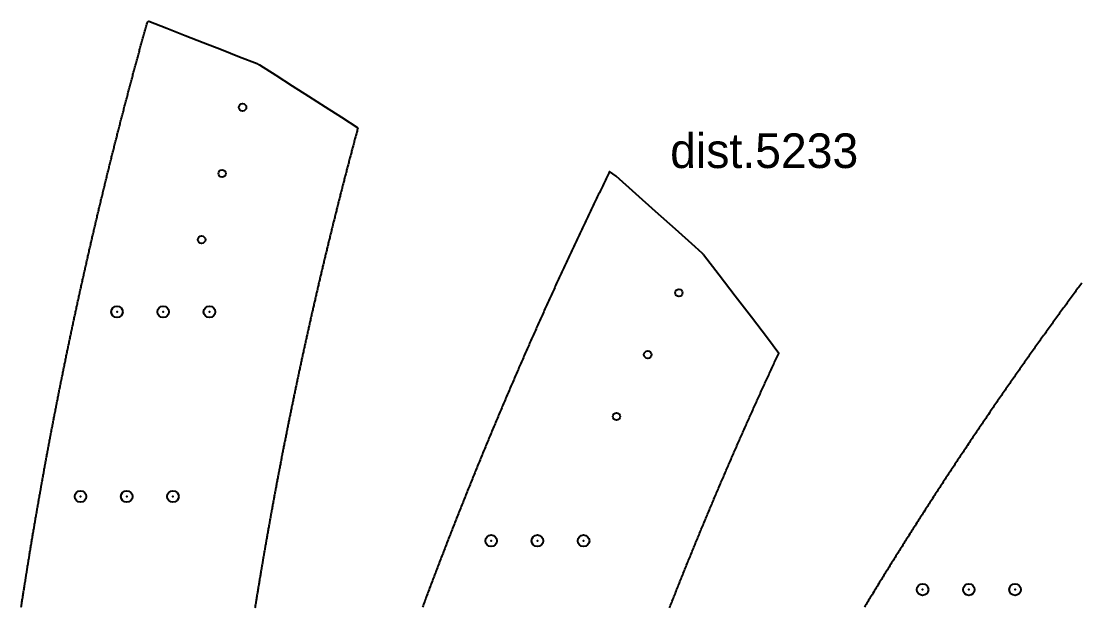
# Model space of a CAD drawing. Extents: x 44 to 491, y 65 to 774.
# Drawn here: x 50.7 to 142.5, y 120.5 to 171.2 of the extents above; entities that cross this region are included whole.
import ezdxf

# ---------------------------------------------------------------- set-up
doc = ezdxf.new("R2010")
doc.units = 0
doc.header["$PDMODE"] = 32
doc.header["$PDSIZE"] = 1
doc.layers.get('0').update_dxf_attribs({"linetype": 'CONTINUOUS'})
for name, color, linetype in [('ANNOTATION', 7, 'CONTINUOUS'), ('DRILLING', 3, 'CONTINUOUS'), ('ENGRAVE', 4, 'CONTINUOUS')]:
    doc.layers.add(name, color=color, linetype=linetype)

# ---------------------------------------------------------------- blocks, each defined once
blk = doc.blocks.new('*U241')
at = {"layer": 'ENGRAVE'}
blk.add_point((0, 0), dxfattribs=at)
blk = doc.blocks.new('*U242')
at = {"layer": 'ENGRAVE', "color": 0, "linetype": 'BYBLOCK'}
for p in [(0, 0), (4, 0), (8, 0)]:
    blk.add_blockref('*U241', p, dxfattribs=at)
blk = doc.blocks.new('*U243')
at = {"layer": 'ENGRAVE'}
blk.add_point((0, 0), dxfattribs=at)
blk = doc.blocks.new('*U244')
at = {"layer": 'ENGRAVE', "color": 0, "linetype": 'BYBLOCK'}
for p in [(0, 0), (4, 0), (8, 0)]:
    blk.add_blockref('*U243', p, dxfattribs=at)
blk = doc.blocks.new('*U247')
at = {"layer": 'ENGRAVE'}
blk.add_point((0, 0), dxfattribs=at)
blk = doc.blocks.new('*U248')
at = {"layer": 'ENGRAVE', "color": 0, "linetype": 'BYBLOCK'}
for p in [(0, 0), (4, 0), (8, 0)]:
    blk.add_blockref('*U247', p, dxfattribs=at)
blk = doc.blocks.new('*U251')
at = {"layer": 'ENGRAVE'}
blk.add_point((0, 0), dxfattribs=at)
blk = doc.blocks.new('*U252')
at = {"layer": 'ENGRAVE', "color": 0, "linetype": 'BYBLOCK'}
for p in [(0, 0), (4, 0), (8, 0)]:
    blk.add_blockref('*U251', p, dxfattribs=at)
blk = doc.blocks.new('*U298')
at = {"layer": 'ANNOTATION'}
blk.add_text('dist.5233', height=3, dxfattribs=at).set_placement((106.867, 158.48))

msp = doc.modelspace()

# ---------------------------------------------------------------- linework, layer by layer
for points in [[(50.6877, 120.446, 0), (50.7037, 120.55, 0), (50.7197, 120.654, 0), (50.7357, 120.758, 0), (50.7518, 120.862, 0), (50.7678, 120.966, 0), (50.7839, 121.07, 0), (50.8001, 121.174, 0), (50.8162, 121.278, 0), (50.8324, 121.382, 0), (50.8486, 121.486, 0), (50.8648, 121.59, 0), (50.881, 121.694, 0), (50.8973, 121.798, 0), (50.9136, 121.902, 0), (50.9299, 122.006, 0), (50.9463, 122.11, 0), (50.9627, 122.214, 0), (50.9791, 122.318, 0), (50.9955, 122.422, 0), (51.0119, 122.526, 0), (51.0284, 122.63, 0), (51.0449, 122.734, 0), (51.0614, 122.838, 0), (51.078, 122.942, 0), (51.0946, 123.046, 0), (51.1112, 123.15, 0), (51.1278, 123.253, 0), (51.1444, 123.357, 0), (51.1611, 123.461, 0), (51.1778, 123.565, 0), (51.1945, 123.669, 0), (51.2113, 123.773, 0), (51.2281, 123.877, 0), (51.2449, 123.981, 0), (51.2617, 124.085, 0), (51.2785, 124.189, 0), (51.2954, 124.293, 0), (51.3123, 124.397, 0), (51.3292, 124.5, 0), (51.3462, 124.604, 0), (51.3632, 124.708, 0), (51.3802, 124.812, 0), (51.3972, 124.916, 0), (51.4142, 125.02, 0), (51.4313, 125.124, 0), (51.4484, 125.227, 0), (51.4655, 125.331, 0), (51.4827, 125.435, 0), (51.4998, 125.539, 0), (51.517, 125.643, 0), (51.5343, 125.747, 0), (51.5515, 125.851, 0), (51.5688, 125.954, 0), (51.5861, 126.058, 0), (51.6034, 126.162, 0), (51.6207, 126.266, 0), (51.6381, 126.37, 0), (51.6555, 126.473, 0), (51.6729, 126.577, 0), (51.6904, 126.681, 0), (51.7079, 126.785, 0), (51.7254, 126.889, 0), (51.7429, 126.992, 0), (51.7604, 127.096, 0), (51.778, 127.2, 0), (51.7956, 127.304, 0), (51.8132, 127.408, 0), (51.8309, 127.511, 0), (51.8485, 127.615, 0), (51.8662, 127.719, 0), (51.884, 127.823, 0), (51.9017, 127.926, 0), (51.9195, 128.03, 0), (51.9373, 128.134, 0), (51.9551, 128.238, 0), (51.9729, 128.341, 0), (51.9908, 128.445, 0), (52.0087, 128.549, 0), (52.0266, 128.652, 0), (52.0446, 128.756, 0), (52.0625, 128.86, 0), (52.0805, 128.964, 0), (52.0986, 129.067, 0), (52.1166, 129.171, 0), (52.1347, 129.275, 0), (52.1528, 129.378, 0), (52.1709, 129.482, 0), (52.1891, 129.586, 0), (52.2072, 129.689, 0), (52.2254, 129.793, 0), (52.2436, 129.897, 0), (52.2619, 130, 0), (52.2802, 130.104, 0), (52.2985, 130.208, 0), (52.3168, 130.311, 0), (52.3351, 130.415, 0), (52.3535, 130.519, 0), (52.3719, 130.622, 0), (52.3903, 130.726, 0), (52.4088, 130.829, 0), (52.4273, 130.933, 0), (52.4458, 131.037, 0), (52.4643, 131.14, 0), (52.4828, 131.244, 0), (52.5014, 131.348, 0), (52.52, 131.451, 0), (52.5386, 131.555, 0), (52.5573, 131.658, 0), (52.576, 131.762, 0), (52.5947, 131.865, 0), (52.6134, 131.969, 0), (52.6321, 132.073, 0), (52.6509, 132.176, 0), (52.6697, 132.28, 0), (52.6885, 132.383, 0), (52.7074, 132.487, 0), (52.7263, 132.59, 0), (52.7452, 132.694, 0), (52.7641, 132.797, 0), (52.7831, 132.901, 0), (52.802, 133.005, 0), (52.821, 133.108, 0), (52.8401, 133.212, 0), (52.8591, 133.315, 0), (52.8782, 133.419, 0), (52.8973, 133.522, 0), (52.9164, 133.626, 0), (52.9356, 133.729, 0), (52.9548, 133.833, 0), (52.974, 133.936, 0), (52.9932, 134.04, 0), (53.0125, 134.143, 0), (53.0317, 134.247, 0), (53.051, 134.35, 0), (53.0704, 134.453, 0), (53.0897, 134.557, 0), (53.1091, 134.66, 0), (53.1285, 134.764, 0), (53.148, 134.867, 0), (53.1674, 134.971, 0), (53.1869, 135.074, 0), (53.2064, 135.178, 0), (53.2259, 135.281, 0), (53.2455, 135.384, 0), (53.2651, 135.488, 0), (53.2847, 135.591, 0), (53.3043, 135.695, 0), (53.324, 135.798, 0), (53.3437, 135.902, 0), (53.3634, 136.005, 0), (53.3831, 136.108, 0), (53.4029, 136.212, 0), (53.4227, 136.315, 0), (53.4425, 136.418, 0), (53.4623, 136.522, 0), (53.4822, 136.625, 0), (53.5021, 136.729, 0), (53.522, 136.832, 0), (53.5419, 136.935, 0), (53.5619, 137.039, 0), (53.5819, 137.142, 0), (53.6019, 137.245, 0), (53.622, 137.349, 0), (53.642, 137.452, 0), (53.6621, 137.555, 0), (53.6822, 137.659, 0), (53.7024, 137.762, 0), (53.7225, 137.865, 0), (53.7427, 137.968, 0), (53.763, 138.072, 0), (53.7832, 138.175, 0), (53.8035, 138.278, 0), (53.8238, 138.382, 0), (53.8441, 138.485, 0), (53.8644, 138.588, 0), (53.8848, 138.691, 0), (53.9052, 138.795, 0), (53.9256, 138.898, 0), (53.9461, 139.001, 0), (53.9665, 139.104, 0), (53.987, 139.208, 0), (54.0076, 139.311, 0), (54.0281, 139.414, 0), (54.0487, 139.517, 0), (54.0693, 139.621, 0), (54.0899, 139.724, 0), (54.1106, 139.827, 0), (54.1312, 139.93, 0), (54.1519, 140.033, 0), (54.1727, 140.137, 0), (54.1934, 140.24, 0), (54.2142, 140.343, 0), (54.235, 140.446, 0), (54.2558, 140.549, 0), (54.2767, 140.653, 0), (54.2976, 140.756, 0), (54.3185, 140.859, 0), (54.3394, 140.962, 0), (54.3603, 141.065, 0), (54.3813, 141.168, 0), (54.4023, 141.271, 0), (54.4233, 141.375, 0), (54.4444, 141.478, 0), (54.4655, 141.581, 0), (54.4866, 141.684, 0), (54.5077, 141.787, 0), (54.5289, 141.89, 0), (54.5501, 141.993, 0), (54.5713, 142.096, 0), (54.5925, 142.2, 0), (54.6138, 142.303, 0), (54.635, 142.406, 0), (54.6563, 142.509, 0), (54.6777, 142.612, 0), (54.699, 142.715, 0), (54.7204, 142.818, 0), (54.7418, 142.921, 0), (54.7633, 143.024, 0), (54.7847, 143.127, 0), (54.8062, 143.23, 0), (54.8277, 143.333, 0), (54.8493, 143.436, 0), (54.8708, 143.539, 0), (54.8924, 143.642, 0), (54.914, 143.745, 0), (54.9356, 143.848, 0), (54.9573, 143.951, 0), (54.979, 144.054, 0), (55.0007, 144.157, 0), (55.0224, 144.26, 0), (55.0442, 144.363, 0), (55.066, 144.466, 0), (55.0878, 144.569, 0), (55.1097, 144.672, 0), (55.1315, 144.775, 0), (55.1534, 144.878, 0), (55.1753, 144.981, 0), (55.1973, 145.084, 0), (55.2192, 145.187, 0), (55.2412, 145.29, 0), (55.2632, 145.393, 0), (55.2853, 145.496, 0), (55.3073, 145.599, 0), (55.3294, 145.702, 0), (55.3516, 145.804, 0), (55.3737, 145.907, 0), (55.3959, 146.01, 0), (55.4181, 146.113, 0), (55.4403, 146.216, 0), (55.4625, 146.319, 0), (55.4848, 146.422, 0), (55.5071, 146.525, 0), (55.5294, 146.628, 0), (55.5517, 146.73, 0), (55.5741, 146.833, 0), (55.5965, 146.936, 0), (55.6189, 147.039, 0), (55.6414, 147.142, 0), (55.6638, 147.245, 0), (55.6863, 147.347, 0), (55.7089, 147.45, 0), (55.7314, 147.553, 0), (55.754, 147.656, 0), (55.7766, 147.759, 0), (55.7992, 147.861, 0), (55.8218, 147.964, 0), (55.8445, 148.067, 0), (55.8672, 148.17, 0), (55.8899, 148.273, 0), (55.9127, 148.375, 0), (55.9355, 148.478, 0), (55.9583, 148.581, 0), (55.9811, 148.684, 0), (56.0039, 148.786, 0), (56.0268, 148.889, 0), (56.0497, 148.992, 0), (56.0726, 149.095, 0), (56.0956, 149.197, 0), (56.1186, 149.3, 0), (56.1416, 149.403, 0), (56.1646, 149.505, 0), (56.1876, 149.608, 0), (56.2107, 149.711, 0), (56.2338, 149.814, 0), (56.2569, 149.916, 0), (56.2801, 150.019, 0), (56.3033, 150.122, 0), (56.3265, 150.224, 0), (56.3497, 150.327, 0), (56.3729, 150.43, 0), (56.3962, 150.532, 0), (56.4195, 150.635, 0), (56.4429, 150.738, 0), (56.4662, 150.84, 0), (56.4896, 150.943, 0), (56.513, 151.045, 0), (56.5364, 151.148, 0), (56.5599, 151.251, 0), (56.5834, 151.353, 0), (56.6069, 151.456, 0), (56.6304, 151.558, 0), (56.6539, 151.661, 0), (56.6775, 151.764, 0), (56.7011, 151.866, 0), (56.7248, 151.969, 0), (56.7484, 152.071, 0), (56.7721, 152.174, 0), (56.7958, 152.276, 0), (56.8195, 152.379, 0), (56.8433, 152.482, 0), (56.8671, 152.584, 0), (56.8909, 152.687, 0), (56.9147, 152.789, 0), (56.9386, 152.892, 0), (56.9625, 152.994, 0), (56.9864, 153.097, 0), (57.0103, 153.199, 0), (57.0343, 153.302, 0), (57.0583, 153.404, 0), (57.0823, 153.507, 0), (57.1063, 153.609, 0), (57.1304, 153.712, 0), (57.1544, 153.814, 0), (57.1785, 153.916, 0), (57.2027, 154.019, 0), (57.2268, 154.121, 0), (57.251, 154.224, 0), (57.2752, 154.326, 0), (57.2995, 154.429, 0), (57.3237, 154.531, 0), (57.348, 154.633, 0), (57.3723, 154.736, 0), (57.3967, 154.838, 0), (57.421, 154.941, 0), (57.4454, 155.043, 0), (57.4698, 155.145, 0), (57.4943, 155.248, 0), (57.5187, 155.35, 0), (57.5432, 155.453, 0), (57.5677, 155.555, 0), (57.5923, 155.657, 0), (57.6168, 155.76, 0), (57.6414, 155.862, 0), (57.666, 155.964, 0), (57.6907, 156.067, 0), (57.7153, 156.169, 0), (57.74, 156.271, 0), (57.7648, 156.374, 0), (57.7895, 156.476, 0), (57.8143, 156.578, 0), (57.839, 156.681, 0), (57.8639, 156.783, 0), (57.8887, 156.885, 0), (57.9136, 156.987, 0), (57.9385, 157.09, 0), (57.9634, 157.192, 0), (57.9883, 157.294, 0), (58.0133, 157.396, 0), (58.0383, 157.499, 0), (58.0633, 157.601, 0), (58.0883, 157.703, 0), (58.1134, 157.805, 0), (58.1385, 157.908, 0), (58.1636, 158.01, 0), (58.1888, 158.112, 0), (58.2139, 158.214, 0), (58.2391, 158.316, 0), (58.2643, 158.419, 0), (58.2896, 158.521, 0), (58.3149, 158.623, 0), (58.3401, 158.725, 0), (58.3655, 158.827, 0), (58.3908, 158.929, 0), (58.4162, 159.032, 0), (58.4416, 159.134, 0), (58.467, 159.236, 0), (58.4924, 159.338, 0), (58.5179, 159.44, 0), (58.5434, 159.542, 0), (58.5689, 159.644, 0), (58.5945, 159.747, 0), (58.62, 159.849, 0), (58.6456, 159.951, 0), (58.6713, 160.053, 0), (58.6969, 160.155, 0), (58.7226, 160.257, 0), (58.7483, 160.359, 0), (58.774, 160.461, 0), (58.7997, 160.563, 0), (58.8255, 160.665, 0), (58.8513, 160.767, 0), (58.8771, 160.869, 0), (58.903, 160.971, 0), (58.9289, 161.073, 0), (58.9548, 161.175, 0), (58.9807, 161.277, 0), (59.0066, 161.379, 0), (59.0326, 161.481, 0), (59.0586, 161.583, 0), (59.0846, 161.685, 0), (59.1107, 161.787, 0), (59.1368, 161.889, 0), (59.1629, 161.991, 0), (59.189, 162.093, 0), (59.2151, 162.195, 0), (59.2413, 162.297, 0), (59.2675, 162.399, 0), (59.2937, 162.501, 0), (59.32, 162.603, 0), (59.3463, 162.705, 0), (59.3726, 162.807, 0), (59.3989, 162.909, 0), (59.4252, 163.011, 0), (59.4516, 163.113, 0), (59.478, 163.214, 0), (59.5044, 163.316, 0), (59.5309, 163.418, 0), (59.5574, 163.52, 0), (59.5839, 163.622, 0), (59.6104, 163.724, 0), (59.637, 163.826, 0), (59.6635, 163.927, 0), (59.6901, 164.029, 0), (59.7168, 164.131, 0), (59.7434, 164.233, 0), (59.7701, 164.335, 0), (59.7968, 164.437, 0), (59.8235, 164.538, 0), (59.8503, 164.64, 0), (59.8771, 164.742, 0), (59.9039, 164.844, 0), (59.9307, 164.946, 0), (59.9576, 165.047, 0), (59.9844, 165.149, 0), (60.0113, 165.251, 0), (60.0383, 165.353, 0), (60.0652, 165.454, 0), (60.0922, 165.556, 0), (60.1192, 165.658, 0), (60.1462, 165.76, 0), (60.1733, 165.861, 0), (60.2004, 165.963, 0), (60.2275, 166.065, 0), (60.2546, 166.166, 0), (60.2818, 166.268, 0), (60.309, 166.37, 0), (60.3362, 166.471, 0), (60.3634, 166.573, 0), (60.3907, 166.675, 0), (60.4179, 166.776, 0), (60.4452, 166.878, 0), (60.4726, 166.98, 0), (60.4999, 167.081, 0), (60.5273, 167.183, 0), (60.5547, 167.285, 0), (60.5822, 167.386, 0), (60.6096, 167.488, 0), (60.6371, 167.59, 0), (60.6646, 167.691, 0), (60.6922, 167.793, 0), (60.7197, 167.894, 0), (60.7473, 167.996, 0), (60.7749, 168.097, 0), (60.8025, 168.199, 0), (60.8302, 168.301, 0), (60.8579, 168.402, 0), (60.8856, 168.504, 0), (60.9133, 168.605, 0), (60.9411, 168.707, 0), (60.9689, 168.808, 0), (60.9967, 168.91, 0), (61.0245, 169.011, 0), (61.0524, 169.113, 0), (61.0803, 169.214, 0), (61.1082, 169.316, 0), (61.1361, 169.417, 0), (61.1641, 169.519, 0), (61.1921, 169.62, 0), (61.2201, 169.722, 0), (61.2481, 169.823, 0), (61.2762, 169.925, 0), (61.3043, 170.026, 0), (61.3324, 170.127, 0), (61.3605, 170.229, 0), (61.3887, 170.33, 0), (61.4169, 170.432, 0), (61.4451, 170.533, 0), (61.4733, 170.635, 0), (61.5016, 170.736, 0), (61.5299, 170.837, 0), (61.5582, 170.939, 0), (61.5865, 171.04, 0), (61.6149, 171.141, 0), (61.7354, 171.2, 0), (63.3071, 170.585, 0), (64.8788, 169.969, 0), (66.4504, 169.354, 0), (68.0221, 168.739, 0), (69.5938, 168.124, 0), (71.104, 167.532, 0), (71.133, 167.518, 0), (71.162, 167.503, 0), (71.191, 167.488, 0), (71.22, 167.473, 0), (71.249, 167.458, 0), (71.3057, 167.426, 0), (72.7273, 166.516, 0), (74.1488, 165.606, 0), (75.5704, 164.696, 0), (76.992, 163.786, 0), (78.4135, 162.877, 0), (79.8351, 161.967, 0)], [(79.8351, 161.967, 0), (79.809, 161.87, 0), (79.7829, 161.773, 0), (79.7569, 161.676, 0), (79.7308, 161.579, 0), (79.7048, 161.482, 0), (79.6789, 161.385, 0), (79.6529, 161.289, 0), (79.627, 161.192, 0), (79.6011, 161.095, 0), (79.5752, 160.998, 0), (79.5494, 160.901, 0), (79.5235, 160.804, 0), (79.4977, 160.707, 0), (79.4719, 160.61, 0), (79.4462, 160.513, 0), (79.4205, 160.416, 0), (79.3947, 160.319, 0), (79.3691, 160.222, 0), (79.3434, 160.125, 0), (79.3178, 160.028, 0), (79.2921, 159.931, 0), (79.2665, 159.834, 0), (79.241, 159.737, 0), (79.2154, 159.64, 0), (79.1899, 159.543, 0), (79.1644, 159.446, 0), (79.139, 159.349, 0), (79.1135, 159.252, 0), (79.0881, 159.155, 0), (79.0627, 159.058, 0), (79.0373, 158.961, 0), (79.012, 158.864, 0), (78.9866, 158.767, 0), (78.9613, 158.67, 0), (78.936, 158.573, 0), (78.9108, 158.476, 0), (78.8856, 158.379, 0), (78.8603, 158.282, 0), (78.8352, 158.184, 0), (78.81, 158.087, 0), (78.7849, 157.99, 0), (78.7598, 157.893, 0), (78.7347, 157.796, 0), (78.7096, 157.699, 0), (78.6846, 157.602, 0), (78.6595, 157.505, 0), (78.6345, 157.407, 0), (78.6096, 157.31, 0), (78.5846, 157.213, 0), (78.5597, 157.116, 0), (78.5348, 157.019, 0), (78.5099, 156.921, 0), (78.4851, 156.824, 0), (78.4603, 156.727, 0), (78.4355, 156.63, 0), (78.4107, 156.533, 0), (78.3859, 156.435, 0), (78.3612, 156.338, 0), (78.3365, 156.241, 0), (78.3118, 156.144, 0), (78.2872, 156.047, 0), (78.2625, 155.949, 0), (78.2379, 155.852, 0), (78.2133, 155.755, 0), (78.1888, 155.657, 0), (78.1642, 155.56, 0), (78.1397, 155.463, 0), (78.1152, 155.366, 0), (78.0908, 155.268, 0), (78.0663, 155.171, 0), (78.0419, 155.074, 0), (78.0175, 154.976, 0), (77.9931, 154.879, 0), (77.9688, 154.782, 0), (77.9445, 154.684, 0), (77.9202, 154.587, 0), (77.8959, 154.49, 0), (77.8716, 154.392, 0), (77.8474, 154.295, 0), (77.8232, 154.198, 0), (77.799, 154.1, 0), (77.7749, 154.003, 0), (77.7508, 153.906, 0), (77.7266, 153.808, 0), (77.7026, 153.711, 0), (77.6785, 153.613, 0), (77.6545, 153.516, 0), (77.6305, 153.419, 0), (77.6065, 153.321, 0), (77.5825, 153.224, 0), (77.5586, 153.126, 0), (77.5347, 153.029, 0), (77.5108, 152.931, 0), (77.4869, 152.834, 0), (77.4631, 152.737, 0), (77.4392, 152.639, 0), (77.4154, 152.542, 0), (77.3917, 152.444, 0), (77.3679, 152.347, 0), (77.3442, 152.249, 0), (77.3205, 152.152, 0), (77.2968, 152.054, 0), (77.2732, 151.957, 0), (77.2495, 151.859, 0), (77.2259, 151.762, 0), (77.2024, 151.664, 0), (77.1788, 151.567, 0), (77.1553, 151.469, 0), (77.1318, 151.372, 0), (77.1083, 151.274, 0), (77.0848, 151.176, 0), (77.0614, 151.079, 0), (77.038, 150.981, 0), (77.0146, 150.884, 0), (76.9912, 150.786, 0), (76.9679, 150.689, 0), (76.9446, 150.591, 0), (76.9213, 150.493, 0), (76.898, 150.396, 0), (76.8748, 150.298, 0), (76.8515, 150.201, 0), (76.8283, 150.103, 0), (76.8052, 150.005, 0), (76.782, 149.908, 0), (76.7589, 149.81, 0), (76.7358, 149.712, 0), (76.7127, 149.615, 0), (76.6897, 149.517, 0), (76.6666, 149.42, 0), (76.6436, 149.322, 0), (76.6207, 149.224, 0), (76.5977, 149.127, 0), (76.5748, 149.029, 0), (76.5519, 148.931, 0), (76.529, 148.833, 0), (76.5061, 148.736, 0), (76.4833, 148.638, 0), (76.4605, 148.54, 0), (76.4377, 148.443, 0), (76.4149, 148.345, 0), (76.3922, 148.247, 0), (76.3695, 148.149, 0), (76.3468, 148.052, 0), (76.3241, 147.954, 0), (76.3015, 147.856, 0), (76.2788, 147.758, 0), (76.2562, 147.661, 0), (76.2337, 147.563, 0), (76.2111, 147.465, 0), (76.1886, 147.367, 0), (76.1661, 147.27, 0), (76.1436, 147.172, 0), (76.1212, 147.074, 0), (76.0987, 146.976, 0), (76.0763, 146.878, 0), (76.0539, 146.781, 0), (76.0316, 146.683, 0), (76.0093, 146.585, 0), (75.987, 146.487, 0), (75.9647, 146.389, 0), (75.9424, 146.291, 0), (75.9202, 146.194, 0), (75.898, 146.096, 0), (75.8758, 145.998, 0), (75.8536, 145.9, 0), (75.8315, 145.802, 0), (75.8093, 145.704, 0), (75.7873, 145.606, 0), (75.7652, 145.509, 0), (75.7431, 145.411, 0), (75.7211, 145.313, 0), (75.6991, 145.215, 0), (75.6772, 145.117, 0), (75.6552, 145.019, 0), (75.6333, 144.921, 0), (75.6114, 144.823, 0), (75.5895, 144.725, 0), (75.5677, 144.627, 0), (75.5458, 144.529, 0), (75.524, 144.431, 0), (75.5022, 144.333, 0), (75.4805, 144.235, 0), (75.4588, 144.138, 0), (75.437, 144.04, 0), (75.4154, 143.942, 0), (75.3937, 143.844, 0), (75.3721, 143.746, 0), (75.3505, 143.648, 0), (75.3289, 143.55, 0), (75.3073, 143.452, 0), (75.2858, 143.354, 0), (75.2643, 143.256, 0), (75.2428, 143.158, 0), (75.2213, 143.06, 0), (75.1999, 142.962, 0), (75.1784, 142.864, 0), (75.157, 142.766, 0), (75.1357, 142.667, 0), (75.1143, 142.569, 0), (75.093, 142.471, 0), (75.0717, 142.373, 0), (75.0504, 142.275, 0), (75.0292, 142.177, 0), (75.008, 142.079, 0), (74.9868, 141.981, 0), (74.9656, 141.883, 0), (74.9444, 141.785, 0), (74.9233, 141.687, 0), (74.9022, 141.589, 0), (74.8811, 141.491, 0), (74.8601, 141.393, 0), (74.839, 141.294, 0), (74.818, 141.196, 0), (74.797, 141.098, 0), (74.7761, 141, 0), (74.7551, 140.902, 0), (74.7342, 140.804, 0), (74.7133, 140.706, 0), (74.6925, 140.607, 0), (74.6716, 140.509, 0), (74.6508, 140.411, 0), (74.63, 140.313, 0), (74.6093, 140.215, 0), (74.5885, 140.117, 0), (74.5678, 140.018, 0), (74.5471, 139.92, 0), (74.5264, 139.822, 0), (74.5058, 139.724, 0), (74.4852, 139.626, 0), (74.4646, 139.527, 0), (74.444, 139.429, 0), (74.4234, 139.331, 0), (74.4029, 139.233, 0), (74.3824, 139.135, 0), (74.3619, 139.036, 0), (74.3415, 138.938, 0), (74.321, 138.84, 0), (74.3006, 138.742, 0), (74.2803, 138.643, 0), (74.2599, 138.545, 0), (74.2396, 138.447, 0), (74.2192, 138.349, 0), (74.199, 138.25, 0), (74.1787, 138.152, 0), (74.1585, 138.054, 0), (74.1382, 137.956, 0), (74.1181, 137.857, 0), (74.0979, 137.759, 0), (74.0778, 137.661, 0), (74.0576, 137.562, 0), (74.0375, 137.464, 0), (74.0175, 137.366, 0), (73.9974, 137.267, 0), (73.9774, 137.169, 0), (73.9574, 137.071, 0), (73.9374, 136.972, 0), (73.9175, 136.874, 0), (73.8976, 136.776, 0), (73.8777, 136.677, 0), (73.8578, 136.579, 0), (73.8379, 136.481, 0), (73.8181, 136.382, 0), (73.7983, 136.284, 0), (73.7785, 136.185, 0), (73.7588, 136.087, 0), (73.739, 135.989, 0), (73.7193, 135.89, 0), (73.6996, 135.792, 0), (73.68, 135.693, 0), (73.6603, 135.595, 0), (73.6407, 135.497, 0), (73.6211, 135.398, 0), (73.6016, 135.3, 0), (73.582, 135.201, 0), (73.5625, 135.103, 0), (73.543, 135.004, 0), (73.5236, 134.906, 0), (73.5041, 134.808, 0), (73.4847, 134.709, 0), (73.4653, 134.611, 0), (73.4459, 134.512, 0), (73.4266, 134.414, 0), (73.4073, 134.315, 0), (73.388, 134.217, 0), (73.3687, 134.118, 0), (73.3494, 134.02, 0), (73.3302, 133.921, 0), (73.311, 133.823, 0), (73.2918, 133.724, 0), (73.2727, 133.626, 0), (73.2535, 133.527, 0), (73.2344, 133.429, 0), (73.2153, 133.33, 0), (73.1963, 133.232, 0), (73.1773, 133.133, 0), (73.1582, 133.035, 0), (73.1393, 132.936, 0), (73.1203, 132.837, 0), (73.1014, 132.739, 0), (73.0824, 132.64, 0), (73.0636, 132.542, 0), (73.0447, 132.443, 0), (73.0258, 132.345, 0), (73.007, 132.246, 0), (72.9882, 132.147, 0), (72.9695, 132.049, 0), (72.9507, 131.95, 0), (72.932, 131.852, 0), (72.9133, 131.753, 0), (72.8946, 131.654, 0), (72.876, 131.556, 0), (72.8573, 131.457, 0), (72.8387, 131.359, 0), (72.8202, 131.26, 0), (72.8016, 131.161, 0), (72.7831, 131.063, 0), (72.7646, 130.964, 0), (72.7461, 130.865, 0), (72.7276, 130.767, 0), (72.7092, 130.668, 0), (72.6908, 130.569, 0), (72.6724, 130.471, 0), (72.6541, 130.372, 0), (72.6357, 130.273, 0), (72.6174, 130.175, 0), (72.5991, 130.076, 0), (72.5808, 129.977, 0), (72.5626, 129.879, 0), (72.5444, 129.78, 0), (72.5262, 129.681, 0), (72.508, 129.582, 0), (72.4899, 129.484, 0), (72.4718, 129.385, 0), (72.4537, 129.286, 0), (72.4356, 129.187, 0), (72.4175, 129.089, 0), (72.3995, 128.99, 0), (72.3815, 128.891, 0), (72.3635, 128.792, 0), (72.3456, 128.694, 0), (72.3277, 128.595, 0), (72.3098, 128.496, 0), (72.2919, 128.397, 0), (72.274, 128.299, 0), (72.2562, 128.2, 0), (72.2384, 128.101, 0), (72.2206, 128.002, 0), (72.2028, 127.903, 0), (72.1851, 127.805, 0), (72.1674, 127.706, 0), (72.1497, 127.607, 0), (72.132, 127.508, 0), (72.1144, 127.409, 0), (72.0967, 127.31, 0), (72.0792, 127.212, 0), (72.0616, 127.113, 0), (72.044, 127.014, 0), (72.0265, 126.915, 0), (72.009, 126.816, 0), (71.9915, 126.717, 0), (71.9741, 126.618, 0), (71.9566, 126.519, 0), (71.9392, 126.421, 0), (71.9219, 126.322, 0), (71.9045, 126.223, 0), (71.8872, 126.124, 0), (71.8699, 126.025, 0), (71.8526, 125.926, 0), (71.8353, 125.827, 0), (71.8181, 125.728, 0), (71.8009, 125.629, 0), (71.7837, 125.53, 0), (71.7665, 125.431, 0), (71.7493, 125.332, 0), (71.7322, 125.233, 0), (71.7151, 125.134, 0), (71.6981, 125.036, 0), (71.681, 124.937, 0), (71.664, 124.838, 0), (71.647, 124.739, 0), (71.63, 124.64, 0), (71.613, 124.541, 0), (71.5961, 124.442, 0), (71.5792, 124.343, 0), (71.5623, 124.244, 0), (71.5455, 124.145, 0), (71.5286, 124.046, 0), (71.5118, 123.947, 0), (71.495, 123.848, 0), (71.4783, 123.749, 0), (71.4615, 123.649, 0), (71.4448, 123.55, 0), (71.4281, 123.451, 0), (71.4114, 123.352, 0), (71.3948, 123.253, 0), (71.3782, 123.154, 0), (71.3616, 123.055, 0), (71.345, 122.956, 0), (71.3284, 122.857, 0), (71.3119, 122.758, 0), (71.2954, 122.659, 0), (71.2789, 122.56, 0), (71.2625, 122.461, 0), (71.246, 122.362, 0), (71.2296, 122.262, 0), (71.2132, 122.163, 0), (71.1969, 122.064, 0), (71.1805, 121.965, 0), (71.1642, 121.866, 0), (71.1479, 121.767, 0), (71.1317, 121.668, 0), (71.1154, 121.569, 0), (71.0992, 121.469, 0), (71.083, 121.37, 0), (71.0668, 121.271, 0), (71.0507, 121.172, 0), (71.0345, 121.073, 0), (71.0184, 120.974, 0), (71.0024, 120.874, 0), (70.9863, 120.775, 0), (70.9703, 120.676, 0), (70.9543, 120.577, 0), (70.9383, 120.478, 0), (70.9223, 120.379, 0)], [(106.811, 120.372, 0), (106.858, 120.492, 0), (106.905, 120.612, 0), (106.953, 120.732, 0), (107, 120.852, 0), (107.047, 120.972, 0), (107.095, 121.092, 0), (107.142, 121.212, 0), (107.19, 121.332, 0), (107.237, 121.452, 0), (107.285, 121.572, 0), (107.332, 121.692, 0), (107.38, 121.812, 0), (107.428, 121.932, 0), (107.475, 122.052, 0), (107.523, 122.172, 0), (107.571, 122.291, 0), (107.619, 122.411, 0), (107.667, 122.531, 0), (107.715, 122.651, 0), (107.762, 122.771, 0), (107.81, 122.89, 0), (107.859, 123.01, 0), (107.907, 123.13, 0), (107.955, 123.25, 0), (108.003, 123.369, 0), (108.051, 123.489, 0), (108.099, 123.609, 0), (108.148, 123.728, 0), (108.196, 123.848, 0), (108.244, 123.968, 0), (108.293, 124.087, 0), (108.341, 124.207, 0), (108.389, 124.326, 0), (108.438, 124.446, 0), (108.486, 124.565, 0), (108.535, 124.685, 0), (108.584, 124.805, 0), (108.632, 124.924, 0), (108.681, 125.043, 0), (108.73, 125.163, 0), (108.779, 125.282, 0), (108.827, 125.402, 0), (108.876, 125.521, 0), (108.925, 125.641, 0), (108.974, 125.76, 0), (109.023, 125.879, 0), (109.072, 125.999, 0), (109.121, 126.118, 0), (109.17, 126.237, 0), (109.219, 126.357, 0), (109.268, 126.476, 0), (109.318, 126.595, 0), (109.367, 126.714, 0), (109.416, 126.834, 0), (109.465, 126.953, 0), (109.515, 127.072, 0), (109.564, 127.191, 0), (109.614, 127.31, 0), (109.663, 127.429, 0), (109.713, 127.548, 0), (109.762, 127.668, 0), (109.812, 127.787, 0), (109.861, 127.906, 0), (109.911, 128.025, 0), (109.961, 128.144, 0), (110.01, 128.263, 0), (110.06, 128.382, 0), (110.11, 128.501, 0), (110.16, 128.62, 0), (110.21, 128.739, 0), (110.26, 128.858, 0), (110.31, 128.977, 0), (110.36, 129.095, 0), (110.41, 129.214, 0), (110.46, 129.333, 0), (110.51, 129.452, 0), (110.56, 129.571, 0), (110.61, 129.69, 0), (110.661, 129.808, 0), (110.711, 129.927, 0), (110.761, 130.046, 0), (110.812, 130.165, 0), (110.862, 130.283, 0), (110.913, 130.402, 0), (110.963, 130.521, 0), (111.014, 130.639, 0), (111.064, 130.758, 0), (111.115, 130.877, 0), (111.165, 130.995, 0), (111.216, 131.114, 0), (111.267, 131.233, 0), (111.317, 131.351, 0), (111.368, 131.47, 0), (111.419, 131.588, 0), (111.47, 131.707, 0), (111.521, 131.825, 0), (111.572, 131.944, 0), (111.623, 132.062, 0), (111.674, 132.181, 0), (111.725, 132.299, 0), (111.776, 132.417, 0), (111.827, 132.536, 0), (111.878, 132.654, 0), (111.93, 132.772, 0), (111.981, 132.891, 0), (112.032, 133.009, 0), (112.083, 133.127, 0), (112.135, 133.246, 0), (112.186, 133.364, 0), (112.238, 133.482, 0), (112.289, 133.6, 0), (112.341, 133.719, 0), (112.392, 133.837, 0), (112.444, 133.955, 0), (112.496, 134.073, 0), (112.547, 134.191, 0), (112.599, 134.309, 0), (112.651, 134.428, 0), (112.702, 134.546, 0), (112.754, 134.664, 0), (112.806, 134.782, 0), (112.858, 134.9, 0), (112.91, 135.018, 0), (112.962, 135.136, 0), (113.014, 135.254, 0), (113.066, 135.372, 0), (113.118, 135.49, 0), (113.17, 135.608, 0), (113.223, 135.725, 0), (113.275, 135.843, 0), (113.327, 135.961, 0), (113.379, 136.079, 0), (113.432, 136.197, 0), (113.484, 136.315, 0), (113.537, 136.432, 0), (113.589, 136.55, 0), (113.642, 136.668, 0), (113.694, 136.786, 0), (113.747, 136.903, 0), (113.799, 137.021, 0), (113.852, 137.139, 0), (113.905, 137.257, 0), (113.957, 137.374, 0), (114.01, 137.492, 0), (114.063, 137.609, 0), (114.116, 137.727, 0), (114.169, 137.845, 0), (114.222, 137.962, 0), (114.275, 138.08, 0), (114.328, 138.197, 0), (114.381, 138.315, 0), (114.434, 138.432, 0), (114.487, 138.55, 0), (114.54, 138.667, 0), (114.593, 138.785, 0), (114.646, 138.902, 0), (114.7, 139.019, 0), (114.753, 139.137, 0), (114.806, 139.254, 0), (114.86, 139.371, 0), (114.913, 139.489, 0), (114.967, 139.606, 0), (115.02, 139.723, 0), (115.074, 139.841, 0), (115.127, 139.958, 0), (115.181, 140.075, 0), (115.234, 140.192, 0), (115.288, 140.309, 0), (115.342, 140.427, 0), (115.396, 140.544, 0), (115.45, 140.661, 0), (115.503, 140.778, 0), (115.557, 140.895, 0), (115.611, 141.012, 0), (115.665, 141.129, 0), (115.719, 141.246, 0), (115.773, 141.363, 0), (115.827, 141.48, 0), (115.881, 141.597, 0), (115.936, 141.714, 0), (115.99, 141.831, 0), (116.044, 141.948, 0), (116.098, 142.065, 0), (116.153, 142.182, 0), (116.207, 142.299, 0), (116.261, 142.416, 0), (115.287, 143.743, 0), (113.894, 145.564, 0), (112.501, 147.385, 0), (111.108, 149.206, 0), (109.765, 150.961, 0), (109.738, 150.99, 0), (109.711, 151.019, 0), (109.684, 151.048, 0), (109.657, 151.077, 0), (109.02, 151.653, 0), (107.314, 153.184, 0), (105.608, 154.716, 0), (103.902, 156.248, 0), (102.196, 157.779, 0), (101.626, 158.17, 0), (101.566, 158.049, 0), (101.507, 157.927, 0), (101.447, 157.805, 0), (101.387, 157.683, 0), (101.328, 157.561, 0), (101.269, 157.44, 0), (101.209, 157.318, 0), (101.15, 157.196, 0), (101.09, 157.074, 0), (101.031, 156.952, 0), (100.972, 156.83, 0), (100.913, 156.708, 0), (100.853, 156.586, 0), (100.794, 156.464, 0), (100.735, 156.342, 0), (100.676, 156.22, 0), (100.617, 156.098, 0), (100.558, 155.976, 0), (100.499, 155.854, 0), (100.44, 155.732, 0), (100.381, 155.61, 0), (100.323, 155.488, 0), (100.264, 155.365, 0), (100.205, 155.243, 0), (100.146, 155.121, 0), (100.088, 154.999, 0), (100.029, 154.876, 0), (99.9706, 154.754, 0), (99.9121, 154.632, 0), (99.8536, 154.51, 0), (99.7951, 154.387, 0), (99.7367, 154.265, 0), (99.6784, 154.143, 0), (99.62, 154.02, 0), (99.5618, 153.898, 0), (99.5035, 153.775, 0), (99.4453, 153.653, 0), (99.3872, 153.53, 0), (99.3291, 153.408, 0), (99.271, 153.285, 0), (99.213, 153.163, 0), (99.155, 153.04, 0), (99.097, 152.918, 0), (99.0391, 152.795, 0), (98.9812, 152.673, 0), (98.9234, 152.55, 0), (98.8656, 152.427, 0), (98.8079, 152.305, 0), (98.7502, 152.182, 0), (98.6925, 152.059, 0), (98.6349, 151.937, 0), (98.5773, 151.814, 0), (98.5198, 151.691, 0), (98.4623, 151.568, 0), (98.4048, 151.445, 0), (98.3474, 151.323, 0), (98.29, 151.2, 0), (98.2327, 151.077, 0), (98.1754, 150.954, 0), (98.1181, 150.831, 0), (98.0609, 150.708, 0), (98.0038, 150.585, 0), (97.9466, 150.462, 0), (97.8896, 150.339, 0), (97.8325, 150.216, 0), (97.7755, 150.093, 0), (97.7185, 149.97, 0), (97.6616, 149.847, 0), (97.6047, 149.724, 0), (97.5479, 149.601, 0), (97.4911, 149.478, 0), (97.4343, 149.355, 0), (97.3776, 149.232, 0), (97.3209, 149.109, 0), (97.2643, 148.985, 0), (97.2077, 148.862, 0), (97.1512, 148.739, 0), (97.0946, 148.616, 0), (97.0382, 148.493, 0), (96.9817, 148.369, 0), (96.9254, 148.246, 0), (96.869, 148.123, 0), (96.8127, 147.999, 0), (96.7564, 147.876, 0), (96.7002, 147.753, 0), (96.644, 147.629, 0), (96.5879, 147.506, 0), (96.5318, 147.382, 0), (96.4757, 147.259, 0), (96.4197, 147.135, 0), (96.3637, 147.012, 0), (96.3078, 146.888, 0), (96.2519, 146.765, 0), (96.1961, 146.641, 0), (96.1403, 146.518, 0), (96.0845, 146.394, 0), (96.0288, 146.271, 0), (95.9731, 146.147, 0), (95.9174, 146.023, 0), (95.8618, 145.9, 0), (95.8062, 145.776, 0), (95.7507, 145.652, 0), (95.6952, 145.529, 0), (95.6398, 145.405, 0), (95.5844, 145.281, 0), (95.529, 145.158, 0), (95.4737, 145.034, 0), (95.4184, 144.91, 0), (95.3632, 144.786, 0), (95.308, 144.662, 0), (95.2529, 144.538, 0), (95.1978, 144.415, 0), (95.1427, 144.291, 0), (95.0877, 144.167, 0), (95.0327, 144.043, 0), (94.9777, 143.919, 0), (94.9228, 143.795, 0), (94.8679, 143.671, 0), (94.8131, 143.547, 0), (94.7583, 143.423, 0), (94.7036, 143.299, 0), (94.6489, 143.175, 0), (94.5942, 143.051, 0), (94.5396, 142.927, 0), (94.485, 142.803, 0), (94.4305, 142.679, 0), (94.376, 142.554, 0), (94.3216, 142.43, 0), (94.2672, 142.306, 0), (94.2128, 142.182, 0), (94.1585, 142.058, 0), (94.1042, 141.933, 0), (94.0499, 141.809, 0), (93.9957, 141.685, 0), (93.9416, 141.561, 0), (93.8874, 141.436, 0), (93.8333, 141.312, 0), (93.7793, 141.188, 0), (93.7253, 141.063, 0), (93.6713, 140.939, 0), (93.6174, 140.815, 0), (93.5636, 140.69, 0), (93.5097, 140.566, 0), (93.4559, 140.441, 0), (93.4022, 140.317, 0), (93.3485, 140.192, 0), (93.2948, 140.068, 0), (93.2412, 139.943, 0), (93.1876, 139.819, 0), (93.134, 139.694, 0), (93.0805, 139.57, 0), (93.0271, 139.445, 0), (92.9736, 139.32, 0), (92.9203, 139.196, 0), (92.8669, 139.071, 0), (92.8136, 138.947, 0), (92.7604, 138.822, 0), (92.7071, 138.697, 0), (92.654, 138.572, 0), (92.6008, 138.448, 0), (92.5477, 138.323, 0), (92.4947, 138.198, 0), (92.4417, 138.073, 0), (92.3887, 137.949, 0), (92.3358, 137.824, 0), (92.2829, 137.699, 0), (92.23, 137.574, 0), (92.1772, 137.449, 0), (92.1245, 137.324, 0), (92.0717, 137.2, 0), (92.0191, 137.075, 0), (91.9664, 136.95, 0), (91.9138, 136.825, 0), (91.8613, 136.7, 0), (91.8087, 136.575, 0), (91.7563, 136.45, 0), (91.7038, 136.325, 0), (91.6514, 136.2, 0), (91.5991, 136.075, 0), (91.5468, 135.95, 0), (91.4945, 135.824, 0), (91.4423, 135.699, 0), (91.3901, 135.574, 0), (91.3379, 135.449, 0), (91.2858, 135.324, 0), (91.2338, 135.199, 0), (91.1817, 135.074, 0), (91.1297, 134.948, 0), (91.0778, 134.823, 0), (91.0259, 134.698, 0), (90.974, 134.573, 0), (90.9222, 134.447, 0), (90.8704, 134.322, 0), (90.8187, 134.197, 0), (90.767, 134.071, 0), (90.7154, 133.946, 0), (90.6637, 133.821, 0), (90.6122, 133.695, 0), (90.5606, 133.57, 0), (90.5092, 133.445, 0), (90.4577, 133.319, 0), (90.4063, 133.194, 0), (90.3549, 133.068, 0), (90.3036, 132.943, 0), (90.2523, 132.817, 0), (90.2011, 132.692, 0), (90.1499, 132.566, 0), (90.0987, 132.441, 0), (90.0476, 132.315, 0), (89.9965, 132.189, 0), (89.9455, 132.064, 0), (89.8945, 131.938, 0), (89.8435, 131.813, 0), (89.7926, 131.687, 0), (89.7417, 131.561, 0), (89.6909, 131.436, 0), (89.6401, 131.31, 0), (89.5894, 131.184, 0), (89.5387, 131.058, 0), (89.488, 130.933, 0), (89.4374, 130.807, 0), (89.3868, 130.681, 0), (89.3362, 130.555, 0), (89.2857, 130.429, 0), (89.2353, 130.304, 0), (89.1848, 130.178, 0), (89.1345, 130.052, 0), (89.0841, 129.926, 0), (89.0338, 129.8, 0), (88.9836, 129.674, 0), (88.9334, 129.548, 0), (88.8832, 129.422, 0), (88.8331, 129.296, 0), (88.783, 129.17, 0), (88.7329, 129.044, 0), (88.6829, 128.918, 0), (88.6329, 128.792, 0), (88.583, 128.666, 0), (88.5331, 128.54, 0), (88.4833, 128.414, 0), (88.4335, 128.288, 0), (88.3837, 128.162, 0), (88.334, 128.036, 0), (88.2843, 127.91, 0), (88.2347, 127.784, 0), (88.1851, 127.657, 0), (88.1355, 127.531, 0), (88.086, 127.405, 0), (88.0365, 127.279, 0), (87.9871, 127.152, 0), (87.9377, 127.026, 0), (87.8884, 126.9, 0), (87.8391, 126.774, 0), (87.7898, 126.647, 0), (87.7406, 126.521, 0), (87.6914, 126.395, 0), (87.6422, 126.268, 0), (87.5931, 126.142, 0), (87.5441, 126.016, 0), (87.4951, 125.889, 0), (87.4461, 125.763, 0), (87.3971, 125.636, 0), (87.3482, 125.51, 0), (87.2994, 125.383, 0), (87.2506, 125.257, 0), (87.2018, 125.13, 0), (87.1531, 125.004, 0), (87.1044, 124.877, 0), (87.0557, 124.751, 0), (87.0071, 124.624, 0), (86.9586, 124.498, 0), (86.91, 124.371, 0), (86.8616, 124.244, 0), (86.8131, 124.118, 0), (86.7647, 123.991, 0), (86.7164, 123.865, 0), (86.668, 123.738, 0), (86.6198, 123.611, 0), (86.5715, 123.484, 0), (86.5233, 123.358, 0), (86.4752, 123.231, 0), (86.4271, 123.104, 0), (86.379, 122.977, 0), (86.331, 122.851, 0), (86.283, 122.724, 0), (86.235, 122.597, 0), (86.1871, 122.47, 0), (86.1393, 122.343, 0), (86.0914, 122.217, 0), (86.0437, 122.09, 0), (85.9959, 121.963, 0), (85.9482, 121.836, 0), (85.9006, 121.709, 0), (85.853, 121.582, 0), (85.8054, 121.455, 0), (85.7578, 121.328, 0), (85.7104, 121.201, 0), (85.6629, 121.074, 0), (85.6155, 120.947, 0), (85.5681, 120.82, 0), (85.5208, 120.693, 0), (85.4735, 120.566, 0), (85.4263, 120.439, 0)], [(142.501, 148.513, 0), (142.417, 148.4, 0), (142.333, 148.286, 0), (142.249, 148.173, 0), (142.165, 148.06, 0), (142.082, 147.946, 0), (141.998, 147.833, 0), (141.914, 147.72, 0), (141.831, 147.606, 0), (141.747, 147.493, 0), (141.664, 147.379, 0), (141.581, 147.266, 0), (141.497, 147.152, 0), (141.414, 147.038, 0), (141.331, 146.925, 0), (141.247, 146.811, 0), (141.164, 146.697, 0), (141.081, 146.584, 0), (140.998, 146.47, 0), (140.915, 146.356, 0), (140.832, 146.242, 0), (140.749, 146.128, 0), (140.666, 146.014, 0), (140.583, 145.9, 0), (140.501, 145.786, 0), (140.418, 145.672, 0), (140.335, 145.558, 0), (140.252, 145.444, 0), (140.17, 145.33, 0), (140.087, 145.216, 0), (140.005, 145.102, 0), (139.922, 144.987, 0), (139.84, 144.873, 0), (139.757, 144.759, 0), (139.675, 144.644, 0), (139.593, 144.53, 0), (139.511, 144.416, 0), (139.428, 144.301, 0), (139.346, 144.187, 0), (139.264, 144.072, 0), (139.182, 143.958, 0), (139.1, 143.843, 0), (139.018, 143.728, 0), (138.936, 143.614, 0), (138.854, 143.499, 0), (138.773, 143.384, 0), (138.691, 143.27, 0), (138.609, 143.155, 0), (138.527, 143.04, 0), (138.446, 142.925, 0), (138.364, 142.81, 0), (138.283, 142.696, 0), (138.201, 142.581, 0), (138.12, 142.466, 0), (138.038, 142.351, 0), (137.957, 142.236, 0), (137.875, 142.121, 0), (137.794, 142.006, 0), (137.713, 141.89, 0), (137.632, 141.775, 0), (137.551, 141.66, 0), (137.47, 141.545, 0), (137.388, 141.43, 0), (137.307, 141.314, 0), (137.226, 141.199, 0), (137.146, 141.084, 0), (137.065, 140.968, 0), (136.984, 140.853, 0), (136.903, 140.737, 0), (136.822, 140.622, 0), (136.742, 140.506, 0), (136.661, 140.391, 0), (136.58, 140.275, 0), (136.5, 140.16, 0), (136.419, 140.044, 0), (136.339, 139.928, 0), (136.258, 139.813, 0), (136.178, 139.697, 0), (136.098, 139.581, 0), (136.018, 139.465, 0), (135.937, 139.35, 0), (135.857, 139.234, 0), (135.777, 139.118, 0), (135.697, 139.002, 0), (135.617, 138.886, 0), (135.537, 138.77, 0), (135.457, 138.654, 0), (135.377, 138.538, 0), (135.297, 138.422, 0), (135.217, 138.306, 0), (135.137, 138.19, 0), (135.058, 138.073, 0), (134.978, 137.957, 0), (134.898, 137.841, 0), (134.819, 137.725, 0), (134.739, 137.608, 0), (134.66, 137.492, 0), (134.58, 137.376, 0), (134.501, 137.259, 0), (134.421, 137.143, 0), (134.342, 137.027, 0), (134.263, 136.91, 0), (134.183, 136.794, 0), (134.104, 136.677, 0), (134.025, 136.56, 0), (133.946, 136.444, 0), (133.867, 136.327, 0), (133.788, 136.211, 0), (133.709, 136.094, 0), (133.63, 135.977, 0), (133.551, 135.86, 0), (133.472, 135.744, 0), (133.393, 135.627, 0), (133.315, 135.51, 0), (133.236, 135.393, 0), (133.157, 135.276, 0), (133.079, 135.159, 0), (133, 135.042, 0), (132.922, 134.925, 0), (132.843, 134.808, 0), (132.765, 134.691, 0), (132.686, 134.574, 0), (132.608, 134.457, 0), (132.53, 134.34, 0), (132.451, 134.223, 0), (132.373, 134.105, 0), (132.295, 133.988, 0), (132.217, 133.871, 0), (132.139, 133.754, 0), (132.061, 133.636, 0), (131.983, 133.519, 0), (131.905, 133.401, 0), (131.827, 133.284, 0), (131.749, 133.167, 0), (131.671, 133.049, 0), (131.594, 132.932, 0), (131.516, 132.814, 0), (131.438, 132.696, 0), (131.361, 132.579, 0), (131.283, 132.461, 0), (131.206, 132.344, 0), (131.128, 132.226, 0), (131.051, 132.108, 0), (130.973, 131.99, 0), (130.896, 131.873, 0), (130.819, 131.755, 0), (130.741, 131.637, 0), (130.664, 131.519, 0), (130.587, 131.401, 0), (130.51, 131.283, 0), (130.433, 131.165, 0), (130.356, 131.047, 0), (130.279, 130.929, 0), (130.202, 130.811, 0), (130.125, 130.693, 0), (130.048, 130.575, 0), (129.971, 130.457, 0), (129.894, 130.339, 0), (129.818, 130.221, 0), (129.741, 130.102, 0), (129.664, 129.984, 0), (129.588, 129.866, 0), (129.511, 129.748, 0), (129.435, 129.629, 0), (129.358, 129.511, 0), (129.282, 129.392, 0), (129.206, 129.274, 0), (129.129, 129.156, 0), (129.053, 129.037, 0), (128.977, 128.919, 0), (128.901, 128.8, 0), (128.825, 128.682, 0), (128.748, 128.563, 0), (128.672, 128.444, 0), (128.596, 128.326, 0), (128.52, 128.207, 0), (128.445, 128.088, 0), (128.369, 127.97, 0), (128.293, 127.851, 0), (128.217, 127.732, 0), (128.141, 127.613, 0), (128.066, 127.494, 0), (127.99, 127.375, 0), (127.914, 127.256, 0), (127.839, 127.138, 0), (127.763, 127.019, 0), (127.688, 126.9, 0), (127.613, 126.781, 0), (127.537, 126.661, 0), (127.462, 126.542, 0), (127.387, 126.423, 0), (127.311, 126.304, 0), (127.236, 126.185, 0), (127.161, 126.066, 0), (127.086, 125.947, 0), (127.011, 125.827, 0), (126.936, 125.708, 0), (126.861, 125.589, 0), (126.786, 125.469, 0), (126.711, 125.35, 0), (126.636, 125.231, 0), (126.561, 125.111, 0), (126.487, 124.992, 0), (126.412, 124.872, 0), (126.337, 124.753, 0), (126.263, 124.633, 0), (126.188, 124.514, 0), (126.114, 124.394, 0), (126.039, 124.275, 0), (125.965, 124.155, 0), (125.89, 124.035, 0), (125.816, 123.916, 0), (125.742, 123.796, 0), (125.668, 123.676, 0), (125.593, 123.556, 0), (125.519, 123.436, 0), (125.445, 123.317, 0), (125.371, 123.197, 0), (125.297, 123.077, 0), (125.223, 122.957, 0), (125.149, 122.837, 0), (125.075, 122.717, 0), (125.001, 122.597, 0), (124.928, 122.477, 0), (124.854, 122.357, 0), (124.78, 122.237, 0), (124.707, 122.117, 0), (124.633, 121.997, 0), (124.559, 121.876, 0), (124.486, 121.756, 0), (124.412, 121.636, 0), (124.339, 121.516, 0), (124.266, 121.396, 0), (124.192, 121.275, 0), (124.119, 121.155, 0), (124.046, 121.035, 0), (123.972, 120.914, 0), (123.899, 120.794, 0), (123.826, 120.673, 0), (123.753, 120.553, 0), (123.68, 120.432, 0)]]:
    msp.add_polyline3d(points)
at = {"layer": 'DRILLING'}
for centre in [(69.8518, 163.7357), (68.0787, 158.0036), (66.3056, 152.2716), (107.6226, 147.6725), (104.9237, 142.3138), (102.2247, 136.9551)]:
    msp.add_circle(centre, 0.3225, dxfattribs=at)

# ---------------------------------------------------------------- block references
msp.add_blockref('*U298', (0, 0))
at = {"layer": 'ENGRAVE', "xscale": -1}
for name, p in [('*U244', (66.9807, 146.0279)), ('*U242', (63.8212, 130.0279)), ('*U248', (99.3693, 126.191)), ('*U252', (136.7223, 121.9608))]:
    msp.add_blockref(name, p, dxfattribs=at)

doc.saveas('drawing.dxf')
